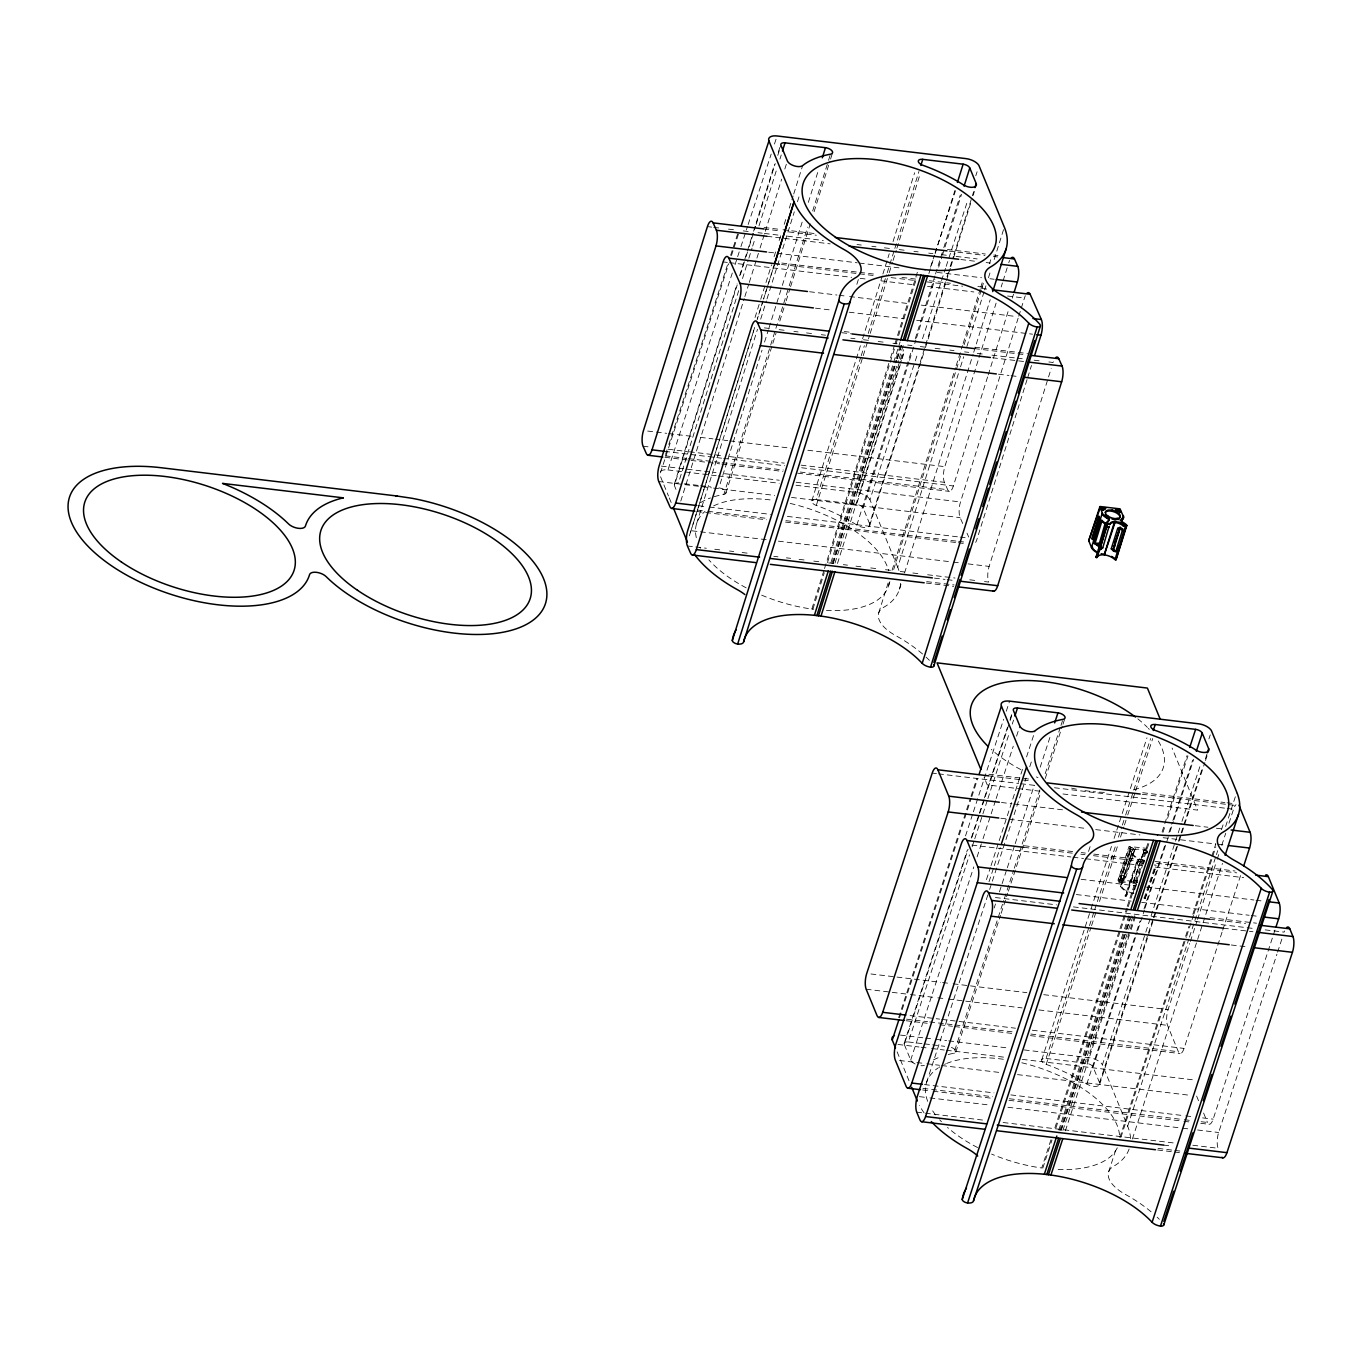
<?xml version="1.0" encoding="UTF-8"?>
<svg xmlns="http://www.w3.org/2000/svg" width="1362" height="1362" viewBox="0 0 1362 1362"><rect width="100%" height="100%" fill="white"/><g stroke="black" fill="none" stroke-linecap="round" stroke-linejoin="round"><path stroke-width="0.75" stroke-dasharray="5 3.75" d="M1119.258 880.618L1124.416 881.384L1135.38 848.271L1130.494 847.641L1119.258 880.618L1120.092 882.406L1121.59 882.525A11.236 5.431 18.1 0 1 1124.076 881.537L1124.212 881.503M1136.368 862.81L1125.063 896.128A11.236 5.431 18.1 0 1 1126.732 893.847A3.575 1.737 18.1 0 0 1125.591 891.054A11.236 5.431 18.1 0 1 1120.568 886.287L1118.066 880.175L1128.996 846.5L1146.583 848.305M1130.46 847.675L1131.209 849.599L1132.775 849.752A11.236 5.431 18.1 0 1 1135.244 848.764L1135.585 848.611M1135.755 883.597A11.236 5.431 18.1 0 0 1133.627 882.678L1144.284 849.275L1148.115 849.667L1146.804 853.531M1144.182 849.377L1144.795 849.905A11.236 5.431 18.1 0 1 1147.434 851.08M674.275 484.344L737.08 283.892M739.617 275.788L752.948 233.26M753.578 231.234L774.518 164.427M778.315 152.272L780.852 144.168M675.961 489.384L674.36 485.485L737.165 285.033M740.332 274.903L745.406 258.712M746.053 256.686L748.589 248.582M749.219 246.556L755.569 226.313M756.199 224.287L775.233 163.542M777.77 155.438L780.937 145.308M738.715 290.651L678.446 483.016A5.737 2.775 18.1 0 0 674.36 485.485M742.511 278.512L748.232 260.278M748.862 258.252L752.028 248.139M752.675 246.113L755.212 238.01M759.009 225.871L776.783 169.16M779.949 159.048L781.226 154.996M680.779 501.097L744.214 298.618M744.861 296.593L748.657 284.454M749.304 282.428L756.285 260.142M756.914 258.116L759.451 250.029M760.081 248.003L781.652 179.154M784.818 169.024L787.372 160.937M755.042 317.482L760.115 301.274M760.745 299.248L771.539 264.824M774.076 256.737L776.612 248.633M779.149 240.529L781.686 232.442M784.223 224.338L786.759 216.235M789.296 208.131L793.11 195.992M793.74 193.966L802.627 165.619M696.595 523.655L757.493 329.281M760.677 319.151L766.38 300.934M767.01 298.908L794.301 211.842M797.468 201.712L800.005 193.608M720.157 483.816L739.821 421.045M740.451 419.019L762.022 350.17M764.559 342.066L768.372 329.927M769.002 327.901L781.686 287.399M782.333 285.373L802.627 220.593M808.347 202.359L818.494 169.961M714.284 496.67A112.382 54.31 18.1 0 1 722.507 494.627L723.869 494.372L775.267 330.37M775.897 328.344L788.581 287.842M789.228 285.816L807.615 227.096M812.688 210.906L827.926 162.316M828.556 160.29L830.462 154.212M725.895 493.163L772.203 345.352M772.833 343.326L776.017 333.213M779.813 321.057L785.533 302.841M786.163 300.815L789.977 288.659M790.607 286.633L810.271 223.879M814.084 211.723L829.935 161.108M830.582 159.082L832.471 153.004M856.851 284.317L858.758 278.24M811.837 500.773L861.959 340.806M862.589 338.78L882.27 276.009M882.899 273.983L887.343 259.819M887.973 257.793L889.233 253.741M893.046 241.585L914.617 172.753M919.742 363.79L869.62 523.74A8.478 4.103 18.1 0 1 866.215 527.452A8.478 4.103 18.1 0 1 856.868 525.068L853.94 523.229A112.314 54.276 18.1 0 0 817.949 506.034L816.298 505.455A6.027 2.911 18.1 0 1 811.701 501.403A6.027 2.911 18.1 0 1 816.161 499.513L860.563 357.78M861.21 355.754L864.376 345.642M868.19 333.486L886.577 274.766M887.224 272.74L894.204 250.472M894.834 248.446L918.941 171.493M816.298 505.455L862.606 357.644M863.236 355.618L869.586 335.375M870.216 333.349L888.62 274.63M889.25 272.604L892.433 262.474M893.063 260.448L896.23 250.336M896.877 248.31L920.337 173.383M761.664 595.16A100.907 48.76 18.1 0 0 811.837 609.052L823.891 570.576M824.521 568.55L889.88 359.994M890.51 357.968L894.306 345.829M894.953 343.803L918.414 268.876M812.876 609.189L824.299 572.738M827.466 562.625L895.362 345.965M895.992 343.939L916.932 277.116M830.905 562.659L900.061 341.964M831.995 563.153L895.43 360.675M896.06 358.649L901.15 342.458M833.016 563.272L896.468 360.794M897.098 358.768L902.172 342.56M833.357 562.932L896.809 360.453M897.439 358.427L902.512 342.237M835.008 563.136L898.46 360.658M899.09 358.632L904.164 342.424M837.494 563.459L900.946 360.981M901.576 358.955L904.113 350.851M869.62 523.74L863.202 508.111A5.737 2.775 18.1 0 0 856.545 504.366L901.593 360.607M902.223 358.581L904.76 350.477M928.884 273.541L934.587 255.307M935.217 253.281L954.881 190.51M856.868 525.068L911.433 350.919M915.247 338.78L934.911 276.009M935.541 273.983L943.151 249.689M943.798 247.663L960.278 195.021M863.202 508.111L908.88 362.326M909.51 360.3L915.86 340.057M916.49 338.031L934.894 279.312M938.69 267.173L941.874 257.043M942.504 255.017L944.411 248.94M945.041 246.914L961.538 194.272M920.371 361.764L946.386 278.733M947.033 276.707L949.569 268.62M950.199 266.594L953.366 256.465M953.996 254.439L971.77 197.745M972.4 195.719L973.677 191.667M869.722 525.477L924.917 349.319M925.564 347.293L950.301 268.331M950.931 266.305L970.595 203.534M973.149 195.447L974.409 191.395M878.745 612.815L888.909 580.416M892.076 570.286L955.511 367.808M956.158 365.782L962.491 345.539M963.138 343.513L980.265 288.846M980.895 286.82L982.172 282.768M888.62 585.711L889.88 581.659M893.693 569.503L960.942 354.869M964.109 344.756L981.236 290.089M981.883 288.063L983.773 281.985M989.493 263.751L990.753 259.716M898.903 570.457A112.314 54.276 18.1 0 0 897.728 567.273L959.904 368.847M960.551 366.821L963.717 356.708M966.884 346.578L984.028 291.911M984.658 289.885L985.918 285.833M988.454 277.729L990.361 271.651M994.175 259.512L1004.322 227.113M899.482 589.218L901.389 583.14M904.555 573.01L973.081 354.341M973.711 352.315L990.208 299.674M987.586 376.916L953.383 485.962A11.458 3.831 -83.2 0 1 947.697 489.707L944.411 482.335A11.458 3.831 -83.2 0 1 944.819 466.655L978.376 359.636M979.006 357.627L996.116 303.113M1001.172 286.956L1002.449 282.921M1003.079 280.895L1007.505 266.765M988.216 374.89L1008.476 310.281M1012.272 298.176L1013.549 294.124M962.696 523.468L960.108 517.628A11.458 3.831 -83.2 0 1 960.499 501.965L1018.129 318.214M1018.759 316.205L1020.666 310.144M1021.296 308.118L1024.462 298.023A11.458 3.831 -83.2 0 1 1025.348 295.724M1027.05 379.623L977.014 539.131A11.458 3.831 -83.2 0 1 975.652 542.399M1027.68 377.597L1031.477 365.476M984.522 581.574L988.744 582.085A11.458 3.831 -83.2 0 1 989.135 566.405L1051.192 368.523M665.541 454.465L668.163 446.413M668.827 444.404L728.006 263.36M730.628 255.307L738.51 231.165M660.434 472.852L728.823 263.632M731.445 255.579L739.345 231.438M660.434 471.337A11.458 5.533 18.1 0 1 667.942 469.924L732.381 272.775M735.02 264.722L736.995 258.695M737.642 256.669L740.281 248.633M740.928 246.624L747.517 226.501M748.164 224.492L771.181 154.076M774.467 144.014L777.106 135.979M795.987 485.264L856.851 492.55L903.534 349.728M930.484 267.241L934.434 255.171M935.098 253.162L955.477 190.799M897.728 567.273L869.926 499.667L914.634 362.871M915.298 360.862L917.92 352.809M922.517 338.729L945.534 268.331M946.198 266.305L967.888 199.925M975.788 175.783L977.099 171.765M898.665 1017.618L970.34 798.353M971.004 796.344L976.912 778.23M899.482 1017.891L971.157 798.626M971.821 796.617L977.729 778.502M965.522 835.927L972.757 813.795M973.404 811.786L1003.658 719.255M1006.297 711.202L1009.582 701.141M904.181 1043.292L967.309 850.16M971.259 838.09L983.756 799.869M984.403 797.86L1007.42 727.444M1010.042 719.408L1012.681 711.356M915.145 1063.994A8.512 4.12 18.1 0 1 910.701 1060.045L904.266 1044.433L968.041 849.292M971.991 837.221L979.227 815.089M979.891 813.08L1009.48 722.558M1010.127 720.549L1012.766 712.496M904.266 1044.433A5.737 2.775 18.1 0 1 908.352 1041.964L969.506 854.876M972.127 846.823L974.102 840.78M974.766 838.771L987.263 800.55M987.91 798.541L1009.617 732.16M1012.238 724.107L1013.566 720.089M910.701 1060.045L973.813 866.913M977.099 856.868L982.36 840.763M983.023 838.754L995.52 800.533M996.167 798.524L1013.26 746.223M1016.563 736.161L1019.849 726.099M986.446 879.648L990.395 867.577M991.042 865.568L1023.271 766.993M1026.556 756.932L1035.103 730.781M989.016 881.742L993.664 867.662M994.277 865.653L1000.236 847.556M926.518 1082.603L988.982 891.497M989.629 889.471L1026.063 778.025M1029.74 766.772L1031.987 759.928M994.175 907.994L995.486 903.976M999.436 891.906L1006.654 869.773M1007.318 867.764L1014.554 845.632M1015.201 843.623L1034.269 785.278M1040.193 767.181L1050.715 734.986M948.207 1054.511A112.382 54.31 18.1 0 1 952.43 1053.558L953.792 1053.32L1003.76 900.435M1004.424 898.426L1013.617 870.25M1014.281 868.241L1021.517 846.108M1022.164 844.099L1039.921 789.79M1045.182 773.701L1060.3 727.427M1060.964 725.418L1062.939 719.374M955.801 1052.111L1000.525 915.315M1001.172 913.306L1007.744 893.183M1008.408 891.174L1010.383 885.147M1011.047 883.138L1040.636 792.599M1045.233 778.519L1062.326 726.218M1062.99 724.209L1064.965 718.166M1088.544 851.42L1090.519 845.376M1041.76 1059.704L1090.417 910.837M1091.064 908.829L1111.443 846.466M1114.082 838.43L1146.957 737.846M1152.797 919.742L1099.543 1082.688A8.478 4.103 18.1 0 1 1096.121 1086.382A8.478 4.103 18.1 0 1 1086.791 1083.999L1083.846 1082.16A112.314 54.276 18.1 0 0 1047.872 1064.982L1046.203 1064.403A6.027 2.911 18.1 0 1 1041.624 1060.351A6.027 2.911 18.1 0 1 1046.067 1058.461L1088.817 927.709M1089.464 925.683L1094.078 911.604M1094.725 909.595L1096.699 903.568M1097.363 901.542L1115.767 845.223M1118.406 837.17L1121.692 827.126M1122.356 825.1L1124.978 817.064M1125.642 815.055L1150.618 738.596M1046.203 1064.403L1090.928 927.607M1091.575 925.598L1096.836 909.493M1099.474 901.457L1117.879 845.121M1120.517 837.085L1123.803 827.023M1124.45 825.014L1127.089 816.962M1127.736 814.953L1134.972 792.82M1135.636 790.811L1152.729 738.51M1118.066 880.175L1129.796 846.296M1050.953 1139.824L1041.743 1168A100.907 48.76 18.1 0 1 991.587 1154.091M1054.903 1127.753L1119.343 930.621M1119.99 928.595L1126.578 908.488M1127.225 906.479L1148.268 842.091M1042.798 1168.136L1051.992 1139.977M1055.942 1127.906L1120.381 930.757M1121.045 928.748L1127.617 908.624M1128.264 906.615L1149.307 842.244M1058.785 1130L1123.888 930.842M1124.535 928.833L1129.796 912.727M1059.806 1130.46L1124.893 931.302M1125.557 929.276L1130.818 913.187M1060.828 1130.562L1125.931 931.404M1126.595 929.395L1129.881 919.333M1061.253 1130.256L1126.34 931.097M1127.004 929.088L1132.265 913M1062.905 1130.46L1127.991 931.302M1128.655 929.293L1133.916 913.204M1099.543 1082.688L1093.107 1067.059A5.737 2.775 18.1 0 0 1086.467 1063.296L1135.772 912.421M1162.075 831.961L1187.068 755.518M1065.39 1130.783L1130.477 931.625M1131.141 929.616L1135.346 916.915M1162.961 832.42L1164.936 826.376M1167.574 818.341L1187.953 755.978M1086.791 1083.999L1136.095 933.123M1136.759 931.114L1140.045 921.052M1143.995 908.982L1165.038 844.61M1168.971 832.54L1172.273 822.478M1172.92 820.469L1192.652 760.115M1093.107 1067.059L1137.168 932.272M1137.815 930.263L1144.403 910.139M1145.05 908.131L1169.379 833.697M1170.043 831.688L1173.329 821.626M1173.993 819.618L1193.708 759.264M1130.562 1138.632A112.314 54.276 18.1 0 0 1127.651 1126.221L1102.403 1064.846L1145.136 934.077M1145.8 932.068L1150.396 917.988M1151.06 915.979L1181.297 823.431M1181.961 821.422L1200.365 765.103M1208.911 738.936L1210.239 734.918M1153.461 917.733L1155.436 911.689M1156.083 909.68L1177.789 843.299M1178.436 841.273L1202.765 766.857M1205.404 758.804L1207.379 752.76M1099.645 1084.424L1153.563 919.469M1154.21 917.46L1178.539 843.027M1179.203 841.018L1204.842 762.55M1205.506 760.541L1208.792 750.479M1108.668 1171.746L1116.551 1147.604M1119.853 1137.559L1184.94 938.401M1185.604 936.375L1188.89 926.33M1192.823 914.26L1215.84 843.844M1120.892 1137.406L1186.251 937.448M1186.642 936.239L1193.487 915.315M1193.878 914.106L1215.84 846.909M1221.493 829.611L1223.468 823.584M1127.651 1126.221L1188.805 939.133M1189.452 937.124L1215.755 856.664M1216.419 854.638L1217.73 850.62M1225.63 826.479L1236.798 792.275M1222.037 932.204L1184.055 1048.417A11.458 3.831 -83.2 0 1 1178.368 1051.736L1167.523 1025.348A11.458 3.831 -83.2 0 1 1168.085 1009.582L1189.69 943.457M1190.337 941.448L1196.892 921.41M1197.556 919.418L1216.538 861.312M1217.202 859.303L1219.16 853.293M1221.782 845.274L1225.715 833.255M1228.984 823.244L1233.563 809.215A11.458 3.831 -83.2 0 1 1235.998 804.687M1132.384 1138.99L1222.463 863.389M1222.701 930.212L1241.037 874.098M1201.148 1121.726L1207.481 1122.475A11.458 3.831 -83.2 0 0 1213.15 1119.155L1272.755 936.835M1273.402 934.826L1275.377 928.816M1192.806 1145.238L1218.088 1148.268A11.458 3.831 -83.2 0 1 1218.649 1132.503L1276.926 954.183M1277.59 952.174L1282.17 938.163M1119.394 880.925L1130.852 847.607M1120.211 880.431L1131.379 847.658M1119.904 882.184L1131.073 849.411M1121.437 882.644L1132.605 849.871M1120.568 886.287L1131.754 853.514L1128.945 846.636M1133.678 893.063L1133.014 892.978A10.096 4.869 18.1 0 1 1121.471 884.483L1132.69 851.59M1123.718 880.856L1135.023 848.117M1125.591 896.468L1136.759 863.695M1138.411 860.529L1126.187 896.298A10.096 4.869 18.1 0 1 1133.269 893.608L1133.933 893.676M1133.048 882.099L1144.608 849.258M1133.456 882.61L1144.625 849.854M1133.014 892.978L1142.309 866.011M1142.871 864.053L1144.284 860.222M1134.887 889.182L1137.508 881.486M1143.433 864.121L1144.744 860.273M1144.046 898.409L1155.214 865.636A10.096 4.869 18.1 0 0 1154.414 864.87M1144.88 898.784L1156.049 866.011M1145.204 898.682L1156.321 865.738A11.236 5.431 18.1 0 0 1155.487 864.904M764.065 227.488L780.92 229.514M783.031 229.769L814.646 233.549M947.407 249.467L985.339 254.013M993.766 255.017L997.988 255.528M763.69 228.918L780.545 230.927M788.973 231.949L816.383 235.234M949.144 251.136L984.964 255.426M993.392 256.448L997.614 256.941M707.423 226.603L711.628 227.113M713.739 227.369L720.072 228.118M728.5 229.139L734.816 229.889M743.243 230.893L749.56 231.659M758.004 232.664L762.209 233.174M764.32 233.43L779.064 235.2M787.508 236.205L823.329 240.495M857.038 244.53L861.261 245.041M871.799 246.301L876.004 246.811M884.432 247.816L890.765 248.582M899.192 249.586L905.509 250.353M913.936 251.357L918.158 251.868M928.697 253.128L932.902 253.638M941.346 254.643L947.663 255.392M956.09 256.414L977.167 258.933M766.976 236.29L830.19 243.866M960.84 259.529L975.601 261.3M986.139 262.56L990.344 263.07M768.679 252.208L774.995 252.974M777.106 253.23L857.192 262.815M859.286 263.07L901.44 268.127M937.26 272.417L981.525 277.729M989.953 278.733L994.158 279.244M781.856 263.053L857.719 272.145M859.831 272.383L876.685 274.409M901.984 277.439L916.728 279.21M929.378 280.725L950.455 283.245M977.848 286.531L986.275 287.552M781.482 264.466L857.345 273.558M859.456 273.813L876.311 275.839M891.071 277.61L916.354 280.64M926.892 281.9L962.713 286.19M981.679 288.472L990.123 289.476M723.103 261.913L727.325 262.423M729.436 262.662L851.659 277.32M860.086 278.325L866.402 279.091M881.163 280.861L914.872 284.896M927.522 286.412L973.881 291.962M1007.608 296.014L1024.462 298.023M809.573 291.74L836.966 295.026M839.06 295.282L847.505 296.286M849.599 296.541L908.607 303.607M921.257 305.122L1016.086 316.495M815.48 308.17L832.352 310.195M849.207 312.204L903.993 318.776M916.643 320.291L1032.549 334.184M844.219 331.528L850.535 332.294M974.869 347.191L1027.561 353.507M841.733 332.703L852.271 333.962M974.494 348.621L1025.075 354.682M764.388 327.867L770.705 328.634M779.132 329.638L785.465 330.404M793.893 331.409L798.098 331.919M806.542 332.924L812.859 333.673M821.286 334.694L825.508 335.188M850.79 338.219L855.013 338.729M863.44 339.734L869.756 340.5M878.184 341.504L884.5 342.271M892.944 343.275L897.149 343.786M907.688 345.046L911.91 345.556M920.337 346.561L926.654 347.327M935.081 348.331L941.414 349.081M949.842 350.102L954.047 350.596M964.585 351.873L968.808 352.366M977.235 353.388L983.551 354.137M991.979 355.141L1015.167 357.934M1017.278 358.172L1025.705 359.193M1034.133 360.198L1040.449 360.964M1048.876 361.969L1053.098 362.479A11.458 3.831 -83.2 0 1 1053.524 361.253M992.523 357.763L1024.139 361.543M998.448 374.192L1008.987 375.452M1011.098 375.708L1017.414 376.457M647.665 431.056L666.648 433.32M668.742 433.576L691.93 436.351M700.357 437.355L713.007 438.87M715.101 439.126L727.751 440.641M729.862 440.896L790.981 448.217M807.836 450.243L944.819 466.655M643.068 446.208L649.385 446.974M668.35 449.239L687.316 451.52M689.427 451.775L721.026 455.555M729.47 456.576L784.257 463.131M801.111 465.157L944.411 482.335M664.673 451.35L721.571 458.177M723.682 458.415L784.801 465.753M801.656 467.762L953.383 485.962M665.303 455.861L686.38 458.381M688.491 458.636L720.089 462.433M722.2 462.688L783.32 470.009M800.175 472.035L947.697 489.707M664.928 457.291L719.715 463.846M721.826 464.101L782.946 471.439M797.689 473.193L949.416 491.393M661.251 466.093L716.037 472.665M724.482 473.67L779.268 480.241M796.123 482.267L960.499 501.965M667.942 469.924L716.225 475.696M718.319 475.951L779.183 483.255M684.507 483.748L698.655 485.434M700.681 485.672L710.794 486.898M816.161 499.513L856.545 504.366M658.748 481.518L711.424 487.834M713.535 488.09L774.655 495.41M791.509 497.436L960.108 517.628M698.842 505.796L707.27 506.8M709.381 507.056L770.5 514.376M787.355 516.402L958.048 536.866M960.159 537.105L966.475 537.871M697.361 510.052L705.788 511.056M707.899 511.312L766.908 518.394M785.874 520.659L956.567 541.123M958.678 541.378L967.105 542.382M696.986 511.482L766.534 519.807M785.499 522.089L956.192 542.536M958.303 542.791L966.731 543.813M691.998 530.805L698.314 531.555M700.426 531.81L767.862 539.897M778.4 541.157L951.204 561.859M953.315 562.114L959.631 562.881M968.059 563.885L989.135 566.405M687.384 545.958L693.701 546.724M695.812 546.979L706.35 548.239M714.778 549.244L721.094 550.01M729.538 551.014L733.743 551.525M742.171 552.529L748.504 553.295M773.786 556.326L778.008 556.82M786.436 557.841L790.641 558.335M799.068 559.356L805.402 560.105M813.829 561.11L820.145 561.876M828.573 562.881L834.906 563.647M843.333 564.651L847.539 565.162M855.966 566.166L862.299 566.933M870.727 567.937L877.043 568.686M885.47 569.708L891.804 570.457M900.231 571.478L904.436 571.972M912.88 572.993L919.197 573.742M927.624 574.764L955.017 578.033M969.778 579.803L976.094 580.57M934.485 578.135L945.024 579.395M947.135 579.65L955.562 580.655M926.688 581.625L954.081 584.911M926.313 583.055L953.706 586.341M988.88 774.263L1031.034 779.302M1142.718 792.701L1224.898 802.541M1227.009 802.797L1235.436 803.801M988.471 775.846L1030.625 780.886M1142.309 794.284L1235.028 805.385M932.221 773.088L936.426 773.599M938.537 773.854L1018.623 783.456M1020.717 783.695L1035.478 785.465M1054.443 787.747L1225.136 808.194M1227.247 808.449L1233.563 809.215M1039.836 791.203L987.246 784.904L984.062 777.157M1062.973 793.978L1197.607 810.118L1172.103 748.113M1001.428 802.49L1011.966 803.75M1014.077 804.006L1062.547 809.811M1195.308 825.712L1207.958 827.245M1216.385 828.249L1222.701 828.998M1000.883 818.256L1007.199 819.005M1009.31 819.26L1087.285 828.607M1095.712 829.611L1139.96 834.923M1163.148 837.698L1215.823 844.014M1217.934 844.27L1226.362 845.274M1024.292 845.751L1072.762 851.573M1081.207 852.578L1085.412 853.089M1093.839 854.093L1144.42 860.154M1154.959 861.414L1235.045 871.016M1023.883 847.334L1072.354 853.157M1080.798 854.161L1085.003 854.672M1093.431 855.677L1144.012 861.737M1156.661 863.253L1236.73 872.855M971.855 845.104L1070.89 856.97M1073.001 857.226L1083.539 858.486M1085.65 858.741L1142.548 865.551M1155.197 867.066L1243.693 877.673M1118.883 879.682L1137.764 881.946M1133.439 882.031L1137.491 882.508M1081.105 879.29L1135.908 885.862M1146.429 887.122L1253.908 899.993M1256.019 900.248L1262.336 901.014M1076.338 894.545L1131.124 901.116M1141.662 902.376L1249.141 915.264M1251.252 915.519L1257.569 916.268M1210.137 917.647L1256.513 923.198M1209.728 919.231L1245.566 923.521M995.418 897.541L1056.537 904.862M1073.392 906.888L1254.623 928.612M1265.162 929.871L1284.128 932.136A11.458 3.831 -83.2 0 1 1284.57 930.944M1223.434 928.203L1252.938 931.744M1231.316 944.99L1248.171 946.999M870.931 973.966L940.478 982.291M942.589 982.547L951.016 983.568M953.128 983.807L1026.88 992.66M1043.735 994.669L1168.085 1009.582M866.164 989.221L908.318 994.277M910.429 994.532L935.711 997.563M937.822 997.818L946.249 998.823M948.361 999.078L1022.113 1007.914M1038.968 1009.94L1167.523 1025.348M910.105 1015.592L939.61 1019.116M941.704 1019.372L1015.473 1028.208M1032.328 1030.234L1184.055 1048.417M906.53 1019.151L927.607 1021.67M929.701 1021.926L952.889 1024.718M955 1024.956L1014.009 1032.038M1030.864 1034.047L1178.368 1051.736M906.122 1020.734L927.199 1023.254M939.831 1024.769L952.481 1026.284M954.592 1026.539L1013.6 1033.622M1030.455 1035.631L1180.071 1053.575M900.435 1035.086L923.521 1037.861M925.615 1038.099L934.009 1039.104M936.103 1039.359L946.607 1040.619M948.701 1040.874L1007.471 1047.923M1024.258 1049.932L1089.328 1057.729A11.458 5.533 18.1 0 1 1102.164 1064.386L1102.403 1064.846M908.352 1041.964L922.517 1043.65M924.526 1043.888L930.604 1044.62M932.629 1044.858L944.751 1046.322M1046.067 1058.461L1086.467 1063.296M897.933 1044.45L919.009 1046.986M921.104 1047.225L929.548 1048.246M931.642 1048.502L944.292 1050.017M946.403 1050.255L1005.411 1057.338M1022.266 1059.347L1195.07 1080.066M899.482 1060.47L924.764 1063.501M926.875 1063.756L939.525 1065.271M941.636 1065.527L1000.627 1072.592M1017.499 1074.618L1190.303 1095.337M924.44 1084.561L993.988 1092.903M1010.842 1094.912L1183.646 1115.631M1185.757 1115.887L1194.185 1116.891M1202.612 1117.896L1213.15 1119.155M922.976 1088.374L992.523 1096.716M1009.378 1098.742L1182.182 1119.445M1184.293 1119.7L1192.72 1120.705M922.568 1089.958L930.995 1090.979M933.106 1091.217L992.115 1098.3M1008.97 1100.326L1181.773 1121.028M1183.884 1121.284L1192.312 1122.288M1200.739 1123.309L1209.167 1124.314M919.401 1096.648L927.828 1097.653M929.94 1097.908L988.948 1104.974M1007.914 1107.255L1180.718 1127.957M1182.812 1128.213L1189.145 1128.979M1197.573 1129.983L1218.649 1132.503M916.728 1112.158L984.164 1120.245M1003.13 1122.509L1173.84 1142.973M1163.71 1145.101L1172.154 1146.106M1158.041 1148.404L1172.784 1150.175M1174.895 1150.43L1181.212 1151.179M1157.632 1149.988L1172.376 1151.758M1174.487 1152.014L1180.803 1152.763M811.837 609.052L813.489 609.274M869.926 499.667L869.688 499.207A11.458 5.533 18.1 0 0 856.851 492.55M967.003 533.172L968.74 537.054M1133.133 848.543A2.298 1.856 -22.4 0 1 1130.562 851.335A2.298 1.856 -22.4 0 1 1129.336 848.356A2.298 1.856 -22.4 0 1 1133.133 848.543L1133.167 848.645M1196.619 1096.087L1198.952 1101.739M1203.599 1113.06L1207.481 1122.475M660.57 476.785L668.47 495.989M669.253 497.896L671.636 503.668M897.115 1051.839L909.254 1081.343M1008.765 262.73A11.458 3.831 -83.2 0 1 1009.651 260.414M889.386 582.374A100.907 48.76 18.1 0 1 826.479 610.448M746.155 587.822A100.907 48.76 18.1 0 1 708.87 559.884M700.477 548.188A100.907 48.76 18.1 0 1 699.966 547.218M696.322 537.701A100.907 48.76 18.1 0 1 705.022 511.397M713.637 505.898A100.907 48.76 18.1 0 1 773.378 500.314M790.198 503.429A100.907 48.76 18.1 0 1 888.654 570.729M922.551 653.998A112.365 54.31 18.1 0 0 895.243 635.322A35.872 17.331 18.1 0 1 883.683 607.316A112.314 54.276 18.1 0 0 900.64 582.647M926.109 657.165A112.365 54.31 18.1 0 1 929.429 660.366M700.511 502.646A112.382 54.31 18.1 0 1 710.504 497.93M718.881 487.868A6.027 2.911 18.1 0 1 725.435 491.069A6.027 2.911 18.1 0 1 723.869 494.372M1117.283 1147.825A100.907 48.76 18.1 0 1 1054.801 1169.311M977.576 1147.553A100.907 48.76 18.1 0 1 947.509 1127.464M941.482 1121.726A100.907 48.76 18.1 0 1 939.661 1119.785M935.575 1114.916A100.907 48.76 18.1 0 1 931.523 1109.06M927.692 1101.347A100.907 48.76 18.1 0 1 938.077 1067.978M938.929 1067.416A100.907 48.76 18.1 0 1 939.797 1066.872M944.547 1064.369A100.907 48.76 18.1 0 1 945.568 1063.909M946.607 1063.467A100.907 48.76 18.1 0 1 1004.952 1059.5M1021.806 1062.769A100.907 48.76 18.1 0 1 1119.615 1136.981M1129.098 1149.051A112.314 54.276 18.1 0 1 1113.605 1166.264A35.872 17.331 18.1 0 0 1125.148 1194.27A112.365 54.31 18.1 0 1 1152.456 1212.946M924.1 1112.89A112.314 54.276 18.1 0 1 919.401 1105.314M1157.155 1217.168A112.365 54.31 18.1 0 1 1159.334 1219.313M933.515 1059.874A112.382 54.31 18.1 0 1 940.41 1056.878M924.372 1065.459A8.512 4.12 18.1 0 1 920.967 1065.663M951.391 1047.429A6.027 2.911 18.1 0 1 955.783 1050.766A6.027 2.911 18.1 0 1 953.792 1053.32M1121.471 884.483A10.096 4.869 18.1 0 1 1135.585 884.142M1144.08 897.473A11.236 5.431 18.1 0 1 1145.153 898.511M1131.754 853.514A11.236 5.431 18.1 0 0 1136.759 858.281A3.575 1.737 18.1 0 1 1137.917 861.073A11.236 5.431 18.1 0 0 1136.231 863.355M1137.355 863.491A10.096 4.869 18.1 0 1 1144.114 860.801M1144.012 860.188A10.096 4.869 18.1 0 1 1132.724 851.471A10.096 4.869 18.1 0 1 1147.485 851.778M1147.621 851.727A2.298 1.856 -22.4 0 1 1146.344 852.85A2.298 1.856 -22.4 0 0 1147.332 852.271M1145.783 853.038A2.298 1.856 -22.4 0 1 1143.569 850.603A2.298 1.856 -22.4 0 1 1147.434 849.837M1136.998 880.635A2.298 1.856 -22.4 0 1 1134.325 879.001A2.298 1.856 -22.4 0 1 1137.253 876.941M1145.817 853.14A2.298 1.856 -22.4 0 1 1143.62 850.705A2.298 1.856 -22.4 0 1 1147.485 849.939M1158.313 741.03A100.907 48.76 18.1 0 1 1132.826 789.892M1104.361 792.378A100.907 48.76 18.1 0 1 1093.141 791.645M1089.872 791.271A100.907 48.76 18.1 0 1 1081.547 790.079M1076.508 789.177A100.907 48.76 18.1 0 1 1071.434 788.104M1037.997 777.617A100.907 48.76 18.1 0 1 1036.397 776.953M1020.887 769.632A100.907 48.76 18.1 0 1 991.264 749.389M1137.849 718.881A100.907 48.76 18.1 0 1 1147.417 727.41M1148.353 728.381A100.907 48.76 18.1 0 1 1149.29 729.351M754.684 327.442L689.325 535.998L754.718 327.459M762.924 301.121L757.221 319.355L762.975 301.121M774.348 264.671L763.554 299.095L774.399 264.688M1124.178 876.447L1124.127 876.345A2.298 1.856 -22.4 0 0 1120.449 876.004A2.298 1.856 -22.4 0 0 1121.369 879.086A2.298 1.856 -22.4 0 0 1124.178 876.447"/><path stroke-width="1.5" d="M1120.381 511.789L1118.951 511.176A11.236 5.431 18.1 0 0 1115.359 509.456L1119.496 509.354L1120.449 511.499M1099.781 549.771L1106.472 526.566A11.236 5.176 17.4 0 0 1105.706 527.162L1105.569 527.332M1099.474 545.924L1097.329 545.515L1098.879 545.26L1105.025 523.825A1.941 1.345 58.4 0 0 1104.48 523.297L1104.344 523.178A11.151 5.142 17.4 0 1 1101.075 520.403L1100.871 520.233M1115.904 521.663L1115.767 521.646A7.763 3.763 18.1 0 0 1110.166 523.57L1107.17 523.723L1109.826 524.54A7.763 3.763 18.1 0 1 1115.529 522.616L1115.597 522.616A7.763 3.763 18.1 0 1 1123.446 526.158L1126.544 525.562M1115.018 542.059L1119.939 528.167A9.823 4.529 17.4 0 1 1121.607 529.069L1122.952 529.239A11.236 5.176 17.4 0 0 1121.556 528.388L1120.109 528.643L1113.69 549.022L1114.508 550.691A10.862 5.005 17.4 0 1 1115.938 551.576L1116.193 551.712M1121.607 529.069L1122.339 530.737L1115.921 551.116L1114.593 551.406A10.096 4.648 17.4 0 0 1112.941 550.52L1111.273 548.733L1117.708 528.354L1119.292 527.962M1123.173 516.062L1120.075 508.877L1100.002 506.511L1102.301 513.048A11.236 5.431 18.1 0 0 1107.323 517.832A3.575 1.737 18.1 0 1 1108.464 520.625A11.236 5.431 18.1 0 0 1106.795 522.906L1095.967 557.398A11.236 5.431 18.1 0 1 1097.653 555.117A3.575 1.737 18.1 0 0 1096.512 552.325A11.236 5.431 18.1 0 1 1091.541 547.66L1088.698 540.595L1099.951 508.452M1105.195 528.098L1098.504 549.465L1099.968 549.72A10.096 4.648 17.4 0 1 1101.058 549.09L1102.726 547.847L1108.957 526.788M1108.651 521.033L1108.838 520.08M1100.496 520.437L1094.078 542.74L1095.167 542.876L1102.113 520.454A10.011 4.614 17.4 0 0 1105.28 523.076M1114.78 544.085L1120.126 526.975M1105.28 524.864L1107 525.068M1106.557 523.502L1106.642 523.434A11.236 5.431 18.1 0 1 1107.953 521.697M652.023 449.835L715.986 245.892A11.458 3.831 -83.2 0 0 716.395 230.229L713.109 222.857A11.458 3.831 -83.2 0 0 707.423 226.603L643.46 430.545A11.458 3.831 -83.2 0 0 643.068 446.208L646.337 453.597A11.458 3.831 -83.2 0 0 652.023 449.835L664.673 451.35M782.486 150.944L785.023 142.84L825.474 147.692A6.027 2.911 18.1 0 1 832.029 150.91A6.027 2.911 18.1 0 1 830.462 154.212L829.1 154.451A112.382 54.31 18.1 0 0 804.261 164.342L802.627 165.619A8.512 4.12 18.1 0 1 794.352 165.892A8.512 4.12 18.1 0 1 787.372 160.937L780.937 145.308A5.737 2.775 18.1 0 1 785.023 142.84M675.654 503.021L739.617 299.078A11.458 3.831 -83.2 0 0 740.026 283.415L728.806 258.15A11.458 3.831 -83.2 0 0 723.103 261.913L659.14 465.855A11.458 3.831 -83.2 0 0 658.748 481.518L669.968 506.766A11.458 3.831 -83.2 0 0 675.654 503.021L696.731 505.54M696.357 549.584L760.319 345.642A11.458 3.831 -83.2 0 0 760.711 329.979L757.442 322.607A11.458 3.831 -83.2 0 0 751.739 326.352L687.776 530.295A11.458 3.831 -83.2 0 0 687.384 545.958L690.67 553.347A11.458 3.831 -83.2 0 0 696.357 549.584L759.57 557.16M822.29 157.822L825.474 147.692M732.313 640.566L838.907 300.406A112.365 54.31 18.1 0 1 855.711 277.644A35.838 17.314 18.1 0 0 844.202 249.638A112.314 54.276 18.1 0 1 794.063 201.916L768.934 140.916A11.458 5.533 18.1 0 1 777.106 135.979L965.998 158.622A11.458 5.533 18.1 0 1 978.835 165.279L1004.322 227.113A112.314 54.276 18.1 0 1 990.276 267.139A35.872 17.331 18.1 0 0 1001.819 295.162A112.365 54.31 18.1 0 1 1039.087 323.441L1039.853 324.292A4.495 2.179 18.1 0 1 1037.146 326.982L930.552 667.159A8.07 3.899 18.1 0 1 922.193 663.328A100.907 48.76 18.1 0 0 820.997 616.101L814.408 615.318A100.907 48.76 18.1 0 0 743.601 641.928A8.07 3.899 18.1 0 1 737.659 644.039A4.512 2.179 18.1 0 1 732.313 640.566A112.365 54.31 18.1 0 1 734.697 632.394M737.659 644.039L844.253 303.862A8.07 3.899 18.1 0 0 850.177 301.751A100.907 48.76 18.1 0 1 921.001 275.141L927.59 275.941A100.907 48.76 18.1 0 1 1028.787 323.169A8.07 3.899 18.1 0 0 1037.146 326.982M743.601 641.928L850.177 301.751M920.848 165.432L922.755 159.354L963.138 164.189A5.737 2.775 18.1 0 1 969.778 167.952L976.213 183.581L974.937 187.615M814.408 615.318L828.368 570.763M900.691 339.938L921.001 275.141M816.877 615.573L830.82 571.036M903.159 340.211L923.453 275.413M818.511 615.777L832.471 571.223M904.811 340.398L925.104 275.601M820.997 616.101L834.957 571.563M907.279 340.721L927.59 275.941M957.418 182.423L963.138 164.189M964.075 186.168L969.778 167.952M992.745 291.57L1006.058 249.042M1014.179 292.115L1017.346 282.019A11.458 3.831 -83.2 0 0 1017.737 266.339L1014.469 258.967A11.458 3.831 -83.2 0 0 1011.183 258.048M922.193 663.328L1028.787 323.169M933.906 662.426L942.146 636.105M947.22 619.914L950.404 609.784M954.2 597.629L959.921 579.412M961.18 575.36L969.438 549.039M975.771 528.797L978.955 518.667M982.751 506.511L988.471 488.294M989.731 484.242L996.712 461.973M1000.525 449.818L1006.229 431.601M1011.302 415.41L1015.746 401.228M1018.282 393.124L1034.779 340.483M933.838 666.069L1040.432 325.893M1034.643 355.38L1040.977 335.188A11.458 3.831 -83.2 0 0 1041.368 319.525L1030.149 294.277A11.458 3.831 -83.2 0 0 1026.863 293.341M992.796 590.665A11.458 3.831 -83.2 0 0 997.716 585.711L1061.662 381.769A11.458 3.831 -83.2 0 0 1062.071 366.089L1058.785 358.717A11.458 3.831 -83.2 0 0 1056.027 357.355M1092.937 538.926L1099.372 518.394L1098.828 516.062L1092.018 537.258L1092.443 539.42L1094.367 539.454A9.704 4.478 17.4 0 1 1094.793 538.892L1094.946 538.722M1096.665 530.107L1099.764 520.25M1091.49 547.558L1102.301 513.048M1095.695 537.428L1100.683 521.476M1096.512 557.739L1107.17 523.723M1107.97 523.144A10.096 4.869 18.1 0 0 1107.612 524.012L1097.108 557.535A10.096 4.869 18.1 0 1 1104.19 554.879L1114.695 521.34M1104.344 554.896L1115.342 521.425M1121.505 522.344L1122.543 518.054M1118.917 545.702L1117.163 551.269L1115.921 551.116M1115.801 560.054L1126.289 525.953A11.236 5.431 18.1 0 0 1124.297 524.285M1123.327 515.568A11.236 5.431 18.1 0 1 1121.93 519.586A3.592 1.737 18.1 0 0 1123.088 522.378A11.236 5.431 18.1 0 1 1126.885 525.289L1116.074 559.782A11.202 5.414 18.1 0 0 1115.359 559.067M741.32 225.411L768.934 140.916M882.695 1012.307L948.19 811.939A11.458 3.831 -83.2 0 0 948.752 796.174L937.89 769.785A11.458 3.831 -83.2 0 0 932.221 773.088L866.726 973.455A11.458 3.831 -83.2 0 0 866.164 989.221L877.026 1015.609A11.458 3.831 -83.2 0 0 882.695 1012.307L905.883 1015.082M895.498 1047.889L892.263 1040.023L898.835 1019.917M979.057 774.484L1001.411 706.078A11.458 5.533 18.1 0 1 1009.582 701.141L1198.475 723.784A11.458 5.533 18.1 0 1 1211.312 730.441L1236.798 792.275A112.314 54.276 18.1 0 1 1222.753 832.318A35.872 17.331 18.1 0 0 1234.295 860.324A112.365 54.31 18.1 0 1 1271.563 888.603L1272.329 889.454A4.495 2.179 18.1 0 1 1269.622 892.161L1160.475 1226.089A8.07 3.899 18.1 0 1 1152.099 1222.276A100.907 48.76 18.1 0 0 1050.919 1175.048L1044.331 1174.248A100.907 48.76 18.1 0 0 973.507 1200.875A8.07 3.899 18.1 0 1 967.582 1202.969A4.512 2.179 18.1 0 1 962.236 1199.513A112.365 54.31 18.1 0 1 965.045 1190.473M1014.877 716.054L1017.499 708.019L1057.951 712.854A6.027 2.911 18.1 0 1 1064.505 716.072A6.027 2.911 18.1 0 1 1062.939 719.374L1061.577 719.63A112.382 54.31 18.1 0 0 1036.737 729.504L1035.103 730.781A8.512 4.12 18.1 0 1 1026.829 731.053A8.512 4.12 18.1 0 1 1019.849 726.099L1013.413 710.487A5.737 2.775 18.1 0 1 1017.499 708.019M1088.715 540.833L1099.798 506.953M911.808 1083.045L977.286 882.678A11.458 3.831 -83.2 0 0 977.848 866.913L966.986 840.524A11.458 3.831 -83.2 0 0 961.317 843.844L895.821 1044.194A11.458 3.831 -83.2 0 0 895.26 1059.976L906.122 1086.365A11.458 3.831 -83.2 0 0 911.808 1083.045L922.346 1084.305M1105.45 507.634L1100.836 507.873L1105.808 508.315A11.236 5.431 18.1 0 0 1103.322 509.303M1101.007 507.243L1101.432 510.069M1102.845 510.375L1103.322 509.303M1001.513 843.521L1026.539 767.078L1001.411 706.078M1109.826 524.54L1110.132 523.587M1119.206 509.286L1119.87 509.66M1119.241 511.363L1119.939 512.555L1120.517 511.227M925.581 1116.551L991.076 916.183A11.458 3.831 -83.2 0 0 991.638 900.418L988.454 892.706A11.458 3.831 -83.2 0 0 982.785 896.026L917.29 1096.393A11.458 3.831 -83.2 0 0 916.728 1112.158L919.912 1119.87A11.458 3.831 -83.2 0 0 925.581 1116.551L986.701 1123.871M1054.665 722.916L1057.951 712.854M1123.48 526.175L1123.803 525.221L1126.51 525.545M962.236 1199.513L1071.383 865.568A112.365 54.31 18.1 0 1 1088.187 842.823A35.838 17.314 18.1 0 0 1076.695 814.817A112.314 54.276 18.1 0 1 1026.539 767.078M967.582 1202.969L1076.729 869.041A8.07 3.899 18.1 0 0 1082.654 866.93A100.907 48.76 18.1 0 1 1153.478 840.32L1160.066 841.103A100.907 48.76 18.1 0 1 1261.263 888.33A8.07 3.899 18.1 0 0 1269.622 892.161M973.507 1200.875L1082.654 866.93M1153.256 730.56L1155.231 724.516L1195.615 729.368A5.737 2.775 18.1 0 1 1202.254 733.114L1208.69 748.742L1207.379 752.76M1044.331 1174.248L1056.827 1136.027M1131.124 908.709L1153.478 840.32M1046.782 1174.521L1058.614 1138.309M1133.576 908.982L1155.929 840.575M1048.434 1174.725L1060.266 1138.513M1135.227 909.169L1157.581 840.78M1189.69 747.466L1195.615 729.368M1050.919 1175.048L1062.752 1138.836M1137.713 909.493L1160.066 841.103M1196.347 751.228L1202.254 733.114M1225.102 855.353L1238.552 814.221M1243.659 866.096L1249.55 848.049A11.458 3.831 -83.2 0 0 1250.095 832.284L1239.25 805.895A11.458 3.831 -83.2 0 0 1238.892 805.163M1152.099 1222.276L1261.263 888.33M1163.846 1221.391L1173.703 1191.205M1180.275 1171.099L1192.772 1132.878M1203.293 1100.683L1211.839 1074.533M1221.05 1046.374L1230.908 1016.188M1234.857 1004.117L1269.043 899.516M1163.761 1225.017L1272.908 891.071M1276.024 926.807L1278.646 918.805A11.458 3.831 -83.2 0 0 1279.207 903.023L1268.345 876.634A11.458 3.831 -83.2 0 0 1265.621 875.034M1222.02 1157.274A11.458 3.831 -83.2 0 0 1226.941 1152.678L1292.436 952.31A11.458 3.831 -83.2 0 0 1292.981 936.545L1289.814 928.833A11.458 3.831 -83.2 0 0 1286.562 927.624M1115.904 518.684L1117.334 518.411A9.704 4.461 17.4 0 1 1118.423 519.245L1118.696 519.569M1102.726 547.847L1100.36 547.439L1099.474 548.903A10.862 5.005 17.4 0 0 1098.708 549.499M1108.855 526.736L1108.055 526.753A9.823 4.529 17.4 0 0 1107.051 527.332L1105.008 528.66M1103.135 509.456L1101.705 509.065M1113.52 547.575L1113.673 547.49A11.151 5.142 17.4 0 0 1114.695 545.464M1101.075 549.09L1099.474 548.903M1119.939 528.184L1121.522 528.371M713.109 222.857L763.69 228.918M835.349 237.499L947.033 250.88M1003.93 257.707L1014.469 258.967M716.395 230.229L766.976 236.29M849.156 246.147L958.746 259.274M1000.883 264.33L1017.737 266.339M715.986 245.892L766.568 251.953M996.269 279.482L1017.346 282.019M728.806 258.15L779.37 264.211M992.217 289.731L1030.149 294.277M740.026 283.415L807.462 291.485M1032.941 318.521L1041.368 319.525M739.617 299.078L813.386 307.914M1036.754 334.694L1040.977 335.188M757.442 322.607L829.083 331.187M852.271 333.962L974.494 348.621M1031.392 355.431L1058.785 358.717M760.711 329.979L828.147 338.065M842.908 339.836L990.412 357.508M1028.344 362.054L1062.071 366.089M760.319 345.642L823.533 353.218M834.072 354.495L996.337 373.937M1023.73 377.223L1061.662 381.769M648.074 455.266L662.817 457.036M1101.075 520.403L1102.181 520.539M1100.36 520.761L1101.432 520.897M1104.344 523.178L1105.774 523.366M1106.761 527.043L1109.145 527.315M1117.708 528.354L1120.109 528.643M1105.689 527.162L1107.051 527.332M1122.339 530.737L1123.565 530.874M1092.035 538.569L1094.793 538.892M1092.375 539.301L1094.35 539.539M1093.958 541.157L1095.031 541.276M1098.879 545.26L1100.581 545.464M1111.273 548.92L1113.69 549.022M1112.941 550.52L1114.508 550.691M1098.606 549.056L1099.849 549.192M1114.593 551.406L1115.938 551.576M671.704 508.452L694.875 511.227M770.109 558.42L932.374 577.88M959.784 581.165L997.716 585.711M692.39 555.015L755.621 562.591M770.364 564.362L924.202 582.8M957.929 586.835L993.749 591.142M937.89 769.785L988.471 775.846M1047.48 782.912L1140.198 794.029M948.752 796.174L999.333 802.235M1081.513 812.075L1193.197 825.474M1231.129 830.02L1250.095 832.284M948.19 811.939L998.772 818M1228.473 845.53L1249.55 848.049M966.986 840.524L1023.883 847.334M1255.696 875.119L1268.345 876.634M977.848 866.913L1066.361 877.52M1268.669 901.763L1279.207 903.023M977.286 882.678L1063.688 893.029M1263.885 917.035L1278.646 918.805M988.454 892.706L1060.113 901.303M1079.079 903.568L1209.728 919.231M1260.31 925.292L1289.814 928.833M991.638 900.418L1056.963 908.25M1071.707 910.02L1223.434 928.203M1257.16 932.238L1292.981 936.545M991.076 916.183L1054.29 923.759M1062.718 924.781L1229.205 944.734M1254.487 947.765L1292.436 952.31M878.728 1017.448L904.01 1020.478M907.824 1088.187L920.457 1089.702M997.239 1125.148L1163.71 1145.101M1189.009 1148.132L1226.941 1152.678M921.597 1121.709L984.828 1129.285M997.461 1130.801L1155.521 1149.732M1185.025 1153.273L1222.957 1157.819M1106.472 526.566L1108.055 526.753M1121.301 522.072L1121.318 521.34A3.592 1.737 18.1 0 1 1121.777 520.063A11.236 5.431 18.1 0 0 1123.258 516.266M1160.152 719.051L1147.4 688.065L937.039 662.851L980.878 769.411M673.203 507.498L687.435 542.076M911.672 1087.251L917.341 1101.024M1108.685 520.556L1108.77 519.824A3.575 1.737 18.1 0 0 1107.17 518.309A11.236 5.431 18.1 0 1 1102.25 513.746M1105.229 554.385A10.096 4.869 18.1 0 1 1104.582 554.334L1103.918 554.249A10.096 4.869 18.1 0 1 1101.228 553.67M1098.436 552.649A10.096 4.869 18.1 0 1 1097.653 552.274M1097.057 551.968A10.096 4.869 18.1 0 1 1095.44 550.929M1094.401 550.095A10.096 4.869 18.1 0 1 1093.805 549.516M1093.022 548.545A10.096 4.869 18.1 0 1 1092.324 546.843M1094.418 543.796A10.096 4.869 18.1 0 1 1099.747 543.336M1104.837 554.947A10.096 4.869 18.1 0 1 1114.967 559.68L1125.472 526.141A10.096 4.869 18.1 0 0 1124.212 525M1112.26 556.871A11.202 5.414 18.1 0 1 1114.746 558.539M1112.26 556.871A3.592 1.737 18.1 0 1 1111.545 556.394M1126.34 525.357A10.845 5.244 18.1 0 1 1126.732 525.766M1106.625 523.383A11.236 5.431 18.1 0 1 1106.71 523.008M1097.466 545.532A11.151 5.142 17.4 0 1 1094.214 542.757M1113.588 545.447A9.994 4.597 17.4 0 1 1113.418 546.077M1098.879 545.685A9.994 4.597 17.4 0 1 1095.337 542.893M1115.836 521.663A7.763 3.763 18.1 0 1 1123.752 525.204M1122.935 523.434A11.236 5.431 18.1 0 1 1123.412 523.706M1103.305 510.069A11.236 5.431 18.1 0 1 1105.076 509.354M1116.125 510.835A11.236 5.431 18.1 0 1 1117.674 511.584M1105.297 512.452A7.797 3.763 18.1 0 1 1114.712 512.078A7.797 3.763 18.1 0 1 1119.615 518.258M1118.9 518.888A7.797 3.763 18.1 0 1 1112.039 519.058M1109.741 518.241A7.797 3.763 18.1 0 1 1108.038 517.322M1107.425 516.913A7.797 3.763 18.1 0 1 1106.625 516.266M1105.91 515.517A7.797 3.763 18.1 0 1 1105.28 514.547M1122.152 518.224A10.096 4.869 18.1 0 1 1121.607 519.28M1120.875 519.892A10.096 4.869 18.1 0 1 1120.211 520.25M1103.884 515.5A10.096 4.869 18.1 0 1 1103.475 514.921M1111.937 510.086A10.096 4.869 18.1 0 1 1113.452 510.461M1116.074 511.448A10.096 4.869 18.1 0 1 1117.453 512.129M1119.053 522.31A10.096 4.869 18.1 0 1 1120.211 522.753M1122.22 523.706A10.096 4.869 18.1 0 1 1122.918 524.115M694.995 555.032A112.314 54.276 18.1 0 0 737.625 589.814A35.838 17.314 18.1 0 1 744.861 594.547M735.122 631.542A112.365 54.31 18.1 0 1 736.076 629.857M933.651 664.979A4.495 2.179 18.1 0 1 930.552 667.159M844.253 303.862A4.512 2.179 18.1 0 1 838.907 300.406M922.755 159.354A6.027 2.911 18.1 0 0 918.294 161.244A6.027 2.911 18.1 0 0 922.874 165.296L924.543 165.875A112.314 54.276 18.1 0 1 960.516 183.053L963.462 184.891A8.478 4.103 18.1 0 0 972.791 187.275A8.478 4.103 18.1 0 0 976.213 183.581M931.285 1121.573A112.314 54.276 18.1 0 0 967.531 1148.745A35.838 17.314 18.1 0 1 977.746 1156.066M965.505 1189.639A112.365 54.31 18.1 0 1 966.509 1187.987M892.263 1040.023A11.458 5.533 18.1 0 1 892.91 1036.499M893.591 1036.005A11.458 5.533 18.1 0 1 894.425 1035.597M1163.488 1223.791A4.495 2.179 18.1 0 1 1160.475 1226.089M1076.729 869.041A4.512 2.179 18.1 0 1 1071.383 865.568M1155.231 724.516A6.027 2.911 18.1 0 0 1150.771 726.406A6.027 2.911 18.1 0 0 1155.351 730.458L1157.019 731.053A112.314 54.276 18.1 0 1 1192.993 748.215L1195.938 750.053A8.478 4.103 18.1 0 0 1205.268 752.437A8.478 4.103 18.1 0 0 1208.69 748.742M988.199 746.512A100.907 48.76 18.1 0 1 1004.356 682.515A100.907 48.76 18.1 0 1 1135.465 717.042M794.012 201.899L774.978 262.645L794.063 201.916M343.309 497.845L222.517 483.391A126.121 60.949 18.1 0 1 288.625 523.995A9.67 4.665 18.1 0 0 298.397 528.32A9.67 4.665 18.1 0 0 305.446 526.021A126.121 60.949 18.1 0 1 343.258 497.862M925.019 269.676L918.414 268.876A100.907 48.76 18.1 0 1 806.457 176.822A100.907 48.76 18.1 0 1 968.927 196.298A100.907 48.76 18.1 0 1 925.019 269.676M1157.496 834.838L1150.907 834.055A100.907 48.76 18.1 0 1 1038.934 742.001A100.907 48.76 18.1 0 1 1201.403 761.477A100.907 48.76 18.1 0 1 1157.496 834.838M397.346 496.04L395.814 495.87L411.562 498.203A126.121 60.949 18.1 0 1 542.144 575.496A126.121 60.949 18.1 0 1 477.875 634.488A126.121 60.949 18.1 0 1 326.131 576.603A9.534 4.597 18.1 0 0 316.512 572.329A9.534 4.597 18.1 0 0 309.566 574.611A126.121 60.949 18.1 0 1 187.36 599.076A126.121 60.949 18.1 0 1 68.764 513.627A126.121 60.949 18.1 0 1 161.244 467.745L397.346 496.04M1108.055 516.164A7.797 3.763 18.1 0 0 1120.211 516.777A7.797 3.763 18.1 0 0 1110.2 510.018A7.797 3.763 18.1 0 0 1108.055 516.164M357.525 590.291A110.067 53.203 18.1 0 0 529.852 599.586A110.067 53.203 18.1 0 0 389.209 503.736A110.067 53.203 18.1 0 0 357.525 590.291M121.405 561.995A110.067 53.203 18.1 0 0 293.749 571.291A110.067 53.203 18.1 0 0 153.106 475.44A110.067 53.203 18.1 0 0 121.405 561.995"/></g></svg>
